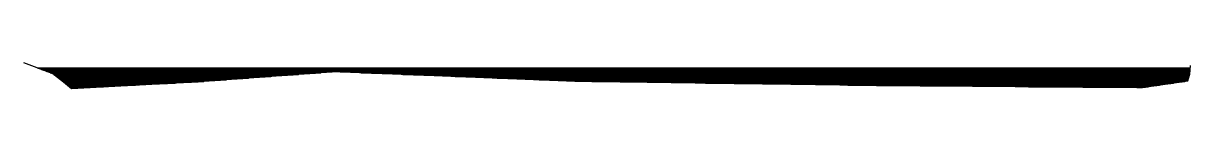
# Model space of a CAD drawing. Header units: inches. Extents: x 0 to 281, y 0 to 6.
import ezdxf

# ---------------------------------------------------------------- set-up
doc = ezdxf.new("R2010")
doc.units = ezdxf.units.IN
doc.header["$MEASUREMENT"] = 0
doc.layers.add('Contour', color=7, linetype='Continuous')
doc.layers.add('WSZ', color=80, linetype='Continuous')

msp = doc.modelspace()

# ---------------------------------------------------------------- linework, layer by layer
at = {"layer": 'Contour'}
msp.add_lwpolyline([(0, 6.24), (7.07, 3.58), (9.69, 1.55), (11.6, 0), (41.46, 1.55), (75.11, 4.05), (132.92, 1.76), (208.39, 0.66), (269.76, 0.19), (280.69, 1.8), (281.25, 3.41), (281.41, 5.52)], dxfattribs=at)
at = {"layer": 'WSZ'}
for p, q in [((3.3, 5), (281.37, 5)), ((3.56, 4.9), (281.36, 4.9)), ((3.83, 4.8), (281.36, 4.8)), ((4.09, 4.7), (281.35, 4.7)), ((4.36, 4.6), (281.34, 4.6)), ((4.62, 4.5), (281.33, 4.5)), ((4.89, 4.4), (281.33, 4.4)), ((5.16, 4.3), (281.32, 4.3)), ((5.42, 4.2), (281.31, 4.2)), ((5.69, 4.1), (281.3, 4.1)), ((5.95, 4), (74.44, 4)), ((6.22, 3.9), (73.09, 3.9)), ((6.49, 3.8), (71.74, 3.8)), ((6.75, 3.7), (70.4, 3.7)), ((7.02, 3.6), (69.05, 3.6)), ((7.17, 3.5), (67.71, 3.5)), ((7.3, 3.4), (66.36, 3.4)), ((7.43, 3.3), (65.02, 3.3)), ((7.56, 3.2), (63.67, 3.2)), ((7.69, 3.1), (62.32, 3.1)), ((7.82, 3), (60.98, 3)), ((7.95, 2.9), (59.63, 2.9)), ((76.37, 4), (281.29, 4)), ((78.9, 3.9), (281.29, 3.9)), ((81.42, 3.8), (281.28, 3.8)), ((83.95, 3.7), (281.27, 3.7)), ((86.47, 3.6), (281.26, 3.6)), ((88.99, 3.5), (281.26, 3.5)), ((91.52, 3.4), (281.25, 3.4)), ((94.04, 3.3), (281.21, 3.3)), ((96.57, 3.2), (281.18, 3.2)), ((99.09, 3.1), (281.14, 3.1)), ((101.62, 3), (281.11, 3)), ((104.14, 2.9), (281.07, 2.9)), ((8.08, 2.8), (58.28, 2.8)), ((8.21, 2.7), (56.94, 2.7)), ((8.33, 2.6), (55.59, 2.6)), ((8.46, 2.5), (54.25, 2.5)), ((8.59, 2.4), (52.9, 2.4)), ((8.72, 2.3), (51.55, 2.3)), ((8.85, 2.2), (50.21, 2.2)), ((8.98, 2.1), (48.86, 2.1)), ((9.11, 2), (47.52, 2)), ((9.24, 1.9), (46.17, 1.9)), ((9.37, 1.8), (44.83, 1.8)), ((9.5, 1.7), (43.48, 1.7)), ((9.63, 1.6), (42.13, 1.6)), ((9.75, 1.5), (40.5, 1.5)), ((9.87, 1.4), (38.57, 1.4)), ((10, 1.3), (36.64, 1.3)), ((10.12, 1.2), (34.72, 1.2)), ((10.24, 1.1), (32.79, 1.1)), ((10.37, 1), (30.86, 1)), ((10.49, 0.9), (28.94, 0.9)), ((10.61, 0.8), (27.01, 0.8)), ((10.74, 0.7), (25.09, 0.7)), ((10.86, 0.6), (23.16, 0.6)), ((10.98, 0.5), (21.23, 0.5)), ((11.11, 0.4), (19.31, 0.4)), ((11.23, 0.3), (17.38, 0.3)), ((11.35, 0.2), (15.45, 0.2)), ((11.48, 0.1), (13.53, 0.1)), ((106.67, 2.8), (281.04, 2.8)), ((109.19, 2.7), (281, 2.7)), ((111.71, 2.6), (280.97, 2.6)), ((114.24, 2.5), (280.93, 2.5)), ((116.76, 2.4), (280.9, 2.4)), ((119.29, 2.3), (280.86, 2.3)), ((121.81, 2.2), (280.83, 2.2)), ((124.34, 2.1), (280.79, 2.1)), ((126.86, 2), (280.76, 2)), ((129.39, 1.9), (280.72, 1.9)), ((131.91, 1.8), (280.69, 1.8)), ((137.04, 1.7), (280.01, 1.7)), ((143.9, 1.6), (279.33, 1.6)), ((150.76, 1.5), (278.65, 1.5)), ((157.62, 1.4), (277.97, 1.4)), ((164.48, 1.3), (277.3, 1.3)), ((171.34, 1.2), (276.62, 1.2)), ((178.2, 1.1), (275.94, 1.1)), ((185.06, 1), (275.26, 1)), ((191.92, 0.9), (274.58, 0.9)), ((198.78, 0.8), (273.9, 0.8)), ((205.65, 0.7), (273.22, 0.7)), ((216.22, 0.6), (272.54, 0.6)), ((229.28, 0.5), (271.86, 0.5)), ((242.34, 0.4), (271.19, 0.4)), ((255.4, 0.3), (270.51, 0.3)), ((268.45, 0.2), (269.83, 0.2))]:
    msp.add_line(p, q, dxfattribs=at)

doc.saveas('drawing.dxf')
